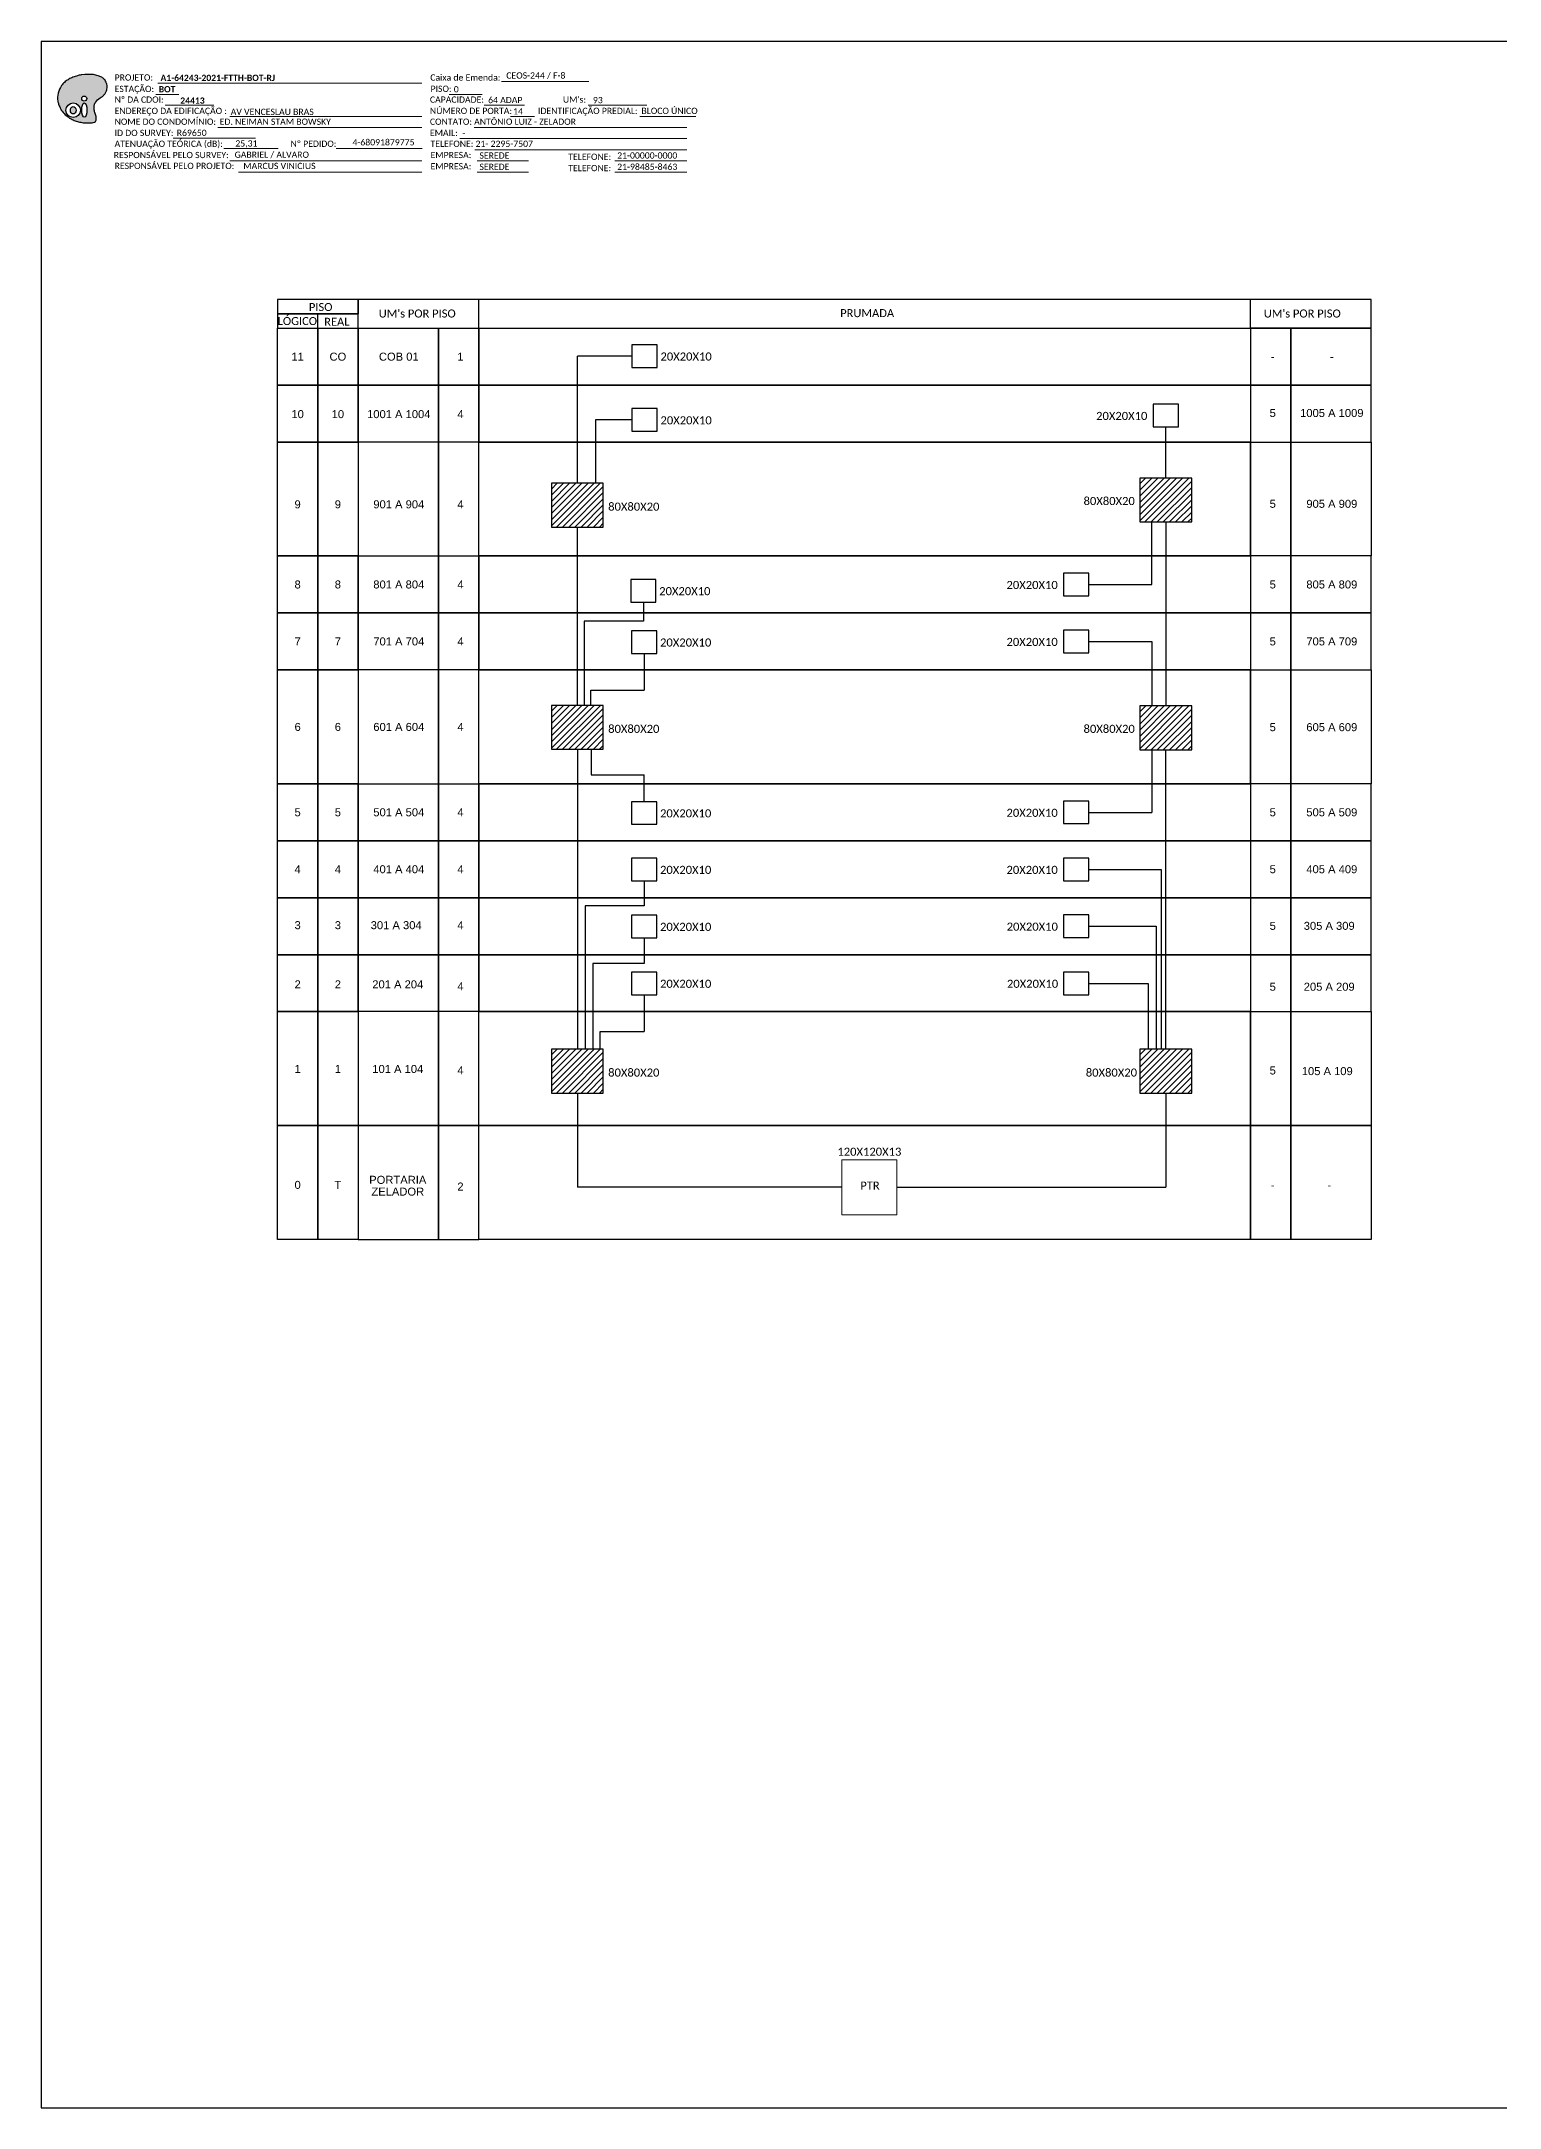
# Model space of a CAD drawing. Header units: inches. Extents: x 828 to 2588, y 223 to 817.
# Drawn here: x 1750 to 2169, y 223 to 817 of the extents above; entities that cross this region are included whole.
import ezdxf
from ezdxf.enums import TextEntityAlignment as Align

# ---------------------------------------------------------------- set-up
doc = ezdxf.new("R2010")
doc.units = ezdxf.units.IN
doc.header["$MEASUREMENT"] = 0
doc.styles.add('ARIAL', font='arial.ttf')
doc.styles.add('WMF-Calibri0', font='calibri.ttf')
doc.styles.add('WMF-Calibri1', font='calibrib.ttf')

# ---------------------------------------------------------------- blocks, each defined once
blk = doc.blocks.new('OI')
h = blk.add_hatch(color=40)
edge = h.paths.add_edge_path()
edge.add_spline(control_points=[(4.35, -0.67), (3.92, -0.99), (3.26, -1.5), (2.81, -2.59), (2.9, -3.5), (3.06, -4.27), (3.31, -4.85), (3.37, -5.39), (3.4, -5.88), (3.2, -6.4), (2.54, -6.61), (1.65, -6.63), (0.55, -6.67), (-0.56, -6.42), (-1.61, -6.14), (-2.77, -5.61), (-3.92, -4.77), (-4.89, -3.7), (-5.34, -2.65), (-5.6, -1.94), (-5.85, -0.96), (-5.71, 0.47), (-5.1, 2.02), (-4.14, 3.02), (-3.3, 3.61), (-2.37, 4.16), (-1.36, 4.44), (-0.56, 4.7), (0.79, 4.85), (2.24, 4.97), (3.79, 4.57), (4.67, 4.21), (5.44, 3.65), (5.76, 2.99), (6.03, 2.21), (6.01, 1.46), (5.72, 0.64), (5.31, 0.08), (4.88, -0.38), (4.51, -0.55), (4.35, -0.67)], knot_values=[0, 0, 0, 0, 1.60434, 2.417191, 3.427595, 4.282808, 4.776746, 5.304182, 5.888771, 6.258406, 6.858137, 7.79129, 8.986195, 10.124242, 11.187857, 12.242908, 13.953784, 15.414161, 16.515391, 17.349188, 17.675853, 19.552021, 21.515531, 22.568638, 23.63245, 24.621084, 25.782718, 26.745347, 27.142653, 29.870543, 31.004649, 31.921532, 32.709589, 33.801391, 34.042471, 35.192333, 35.971461, 36.628871, 37.254359, 37.836911, 37.836911, 37.836911, 37.836911], degree=3, periodic=0)
h.paths.add_polyline_path([(1.13, -0.87, -1), (-0.04, -0.87, -1)], flags=16)
edge = h.paths.add_edge_path(flags=16)
edge.add_ellipse((0.56, -3.59), major_axis=(-0.02, 1.71), ratio=0.361305, start_angle=0, end_angle=360)
h.paths.add_polyline_path([(-0.36, -3.62, -1), (-3.8, -3.62, -1)], flags=16)
edge = h.paths.add_edge_path(flags=0)
edge.add_ellipse((-2.08, -3.62), major_axis=(0, 0.885), ratio=0.758294, start_angle=0, end_angle=360)
at = {"color": 40}
for centre, radius in [((-2.08, -3.62), 1.72), ((0.54, -0.87), 0.587)]:
    blk.add_circle(centre, radius, dxfattribs=at)
blk.add_ellipse((-2.08, -3.62), major_axis=(0, 0.885), ratio=0.758294, start_param=-3.141592653589792, end_param=3.141592653589792, dxfattribs=at)
blk.add_ellipse((0.56, -3.59), major_axis=(-0.02, 1.71), ratio=0.361305, dxfattribs=at)
at = {"color": 40, "start_tangent": (-0.800898, -0.598801), "end_tangent": (-0.800898, -0.598801)}
blk.add_spline([(4.35, -0.67), (3.2, -1.78), (2.9, -2.54), (2.92, -3.55), (3.12, -4.38), (3.28, -4.85), (3.37, -5.37), (3.35, -5.95), (3.2, -6.29), (2.66, -6.55), (1.73, -6.63), (0.54, -6.62), (-0.58, -6.41), (-1.6, -6.11), (-2.56, -5.67), (-3.95, -4.67), (-4.89, -3.56), (-5.37, -2.56), (-5.64, -1.78), (-5.72, -1.46), (-5.63, 0.42), (-4.84, 2.22), (-4.13, 2.99), (-3.27, 3.62), (-2.4, 4.09), (-1.3, 4.47), (-0.37, 4.72), (0.02, 4.77), (2.75, 4.8), (3.85, 4.53), (4.69, 4.16), (5.31, 3.68), (5.85, 2.73), (5.93, 2.5), (5.94, 1.35), (5.67, 0.62), (5.29, 0.08), (4.84, -0.36), (4.35, -0.67)], degree=3, dxfattribs=at)

msp = doc.modelspace()

# ---------------------------------------------------------------- hatches: boundary and pattern name
h = msp.add_hatch()
h.set_pattern_fill('ANSI31', color=1, scale=10, style=0)
h.set_pattern_definition([(45, (0, 276.7064), (-0.8838835, 0.8838835), [])])
h.paths.add_polyline_path([(1896.34, 689.8), (1896.34, 677.19), (1911.25, 677.19), (1911.25, 689.8)])
h = msp.add_hatch()
h.set_pattern_fill('ANSI31', color=1, scale=10, style=0)
h.set_pattern_definition([(45, (169.1601, 278.1672), (-0.8838835, 0.8838835), [])])
h.paths.add_polyline_path([(2065.5, 691.26), (2065.5, 678.66), (2080.41, 678.66), (2080.41, 691.26)])
h = msp.add_hatch()
h.set_pattern_fill('ANSI31', color=1, scale=10, style=0)
h.set_pattern_definition([(45, (0, 212.832), (-0.8838835, 0.8838835), [])])
h.paths.add_polyline_path([(1896.34, 625.93), (1896.34, 613.32), (1911.25, 613.32), (1911.25, 625.93)])
h = msp.add_hatch()
h.set_pattern_fill('ANSI31', color=1, scale=10, style=0)
h.set_pattern_definition([(45, (169.1601, 212.6797), (-0.8838835, 0.8838835), [])])
h.paths.add_polyline_path([(2065.5, 625.78), (2065.5, 613.17), (2080.41, 613.17), (2080.41, 625.78)])
h = msp.add_hatch()
h.set_pattern_fill('ANSI31', color=1, scale=10, style=0)
h.set_pattern_definition([(45, (0, 114.0162), (-0.8838835, 0.8838835), [])])
h.paths.add_polyline_path([(1896.34, 527.11), (1896.34, 514.5), (1911.25, 514.5), (1911.25, 527.11)])
h = msp.add_hatch()
h.set_pattern_fill('ANSI31', color=1, scale=10, style=0)
h.set_pattern_definition([(45, (169.1601, 114.0162), (-0.8838835, 0.8838835), [])])
h.paths.add_polyline_path([(2065.5, 527.11), (2065.5, 514.5), (2080.41, 514.5), (2080.41, 527.11)])

# ---------------------------------------------------------------- linework, layer by layer
for p, q in [((1875.45, 570.65), (2097.34, 570.65)), ((1875.45, 554.27), (1875.45, 570.65)), ((2097.34, 570.65), (2097.34, 554.27)), ((1875.45, 554.27), (2097.34, 554.27)), ((2097.34, 554.27), (1875.45, 554.27)), ((2097.34, 505.16), (1875.45, 505.16))]:
    msp.add_line(p, q)
for points in [[(1749.68, 222.82), (2588.24, 222.82), (2588.24, 816.82), (1749.68, 816.82), (1749.68, 222.82)], [(1840.73, 734.36), (2132.06, 734.36), (2132.06, 742.59), (1840.73, 742.59), (1840.73, 742.59), (1840.73, 738.48)], [(1875.45, 734.36), (1875.45, 742.59)], [(1875.45, 734.36), (1875.45, 742.59)], [(2097.34, 734.36), (2097.34, 742.59)], [(1829.16, 734.36), (1829.16, 738.48)], [(1829.16, 734.36), (1829.16, 738.48)]]:
    msp.add_lwpolyline(points)
at = {"color": 7, "lineweight": 0}
for points in [[(1783.15, 804.78), (1859.12, 804.78)], [(1881.96, 805.27), (1907.1, 805.27)], [(1782.63, 801.5), (1789.18, 801.5)], [(1785.3, 798.43), (1799.24, 798.43)], [(1866.92, 801.55), (1876.4, 801.55)], [(1876.97, 798.43), (1888.59, 798.43)], [(1906.91, 798.43), (1923.77, 798.43)], [(1800.45, 792.08), (1859.12, 792.08)], [(1803.87, 795.2), (1859.12, 795.2)], [(1874.08, 792.08), (1935.31, 792.08)], [(1884.55, 795.2), (1891.5, 795.2)], [(1921.72, 795.2), (1937.9, 795.2)], [(1787.62, 789.02), (1811.25, 789.02)], [(1802.15, 786.05), (1817.82, 786.05)], [(1834.48, 786.06), (1858.98, 786.06)], [(1834.99, 786.06), (1859.14, 786.06)], [(1870.04, 788.85), (1935.31, 788.85)], [(1874.33, 785.61), (1935.31, 785.61)], [(1803.87, 782.5), (1859.12, 782.5)], [(1806.36, 779.26), (1859.12, 779.26)], [(1874.94, 782.5), (1889.74, 782.5)], [(1874.94, 779.26), (1889.74, 779.26)], [(1914.54, 782.5), (1935.31, 782.5)], [(1914.54, 779.26), (1935.31, 779.26)]]:
    msp.add_lwpolyline(points, dxfattribs=at)
for points in [[(1817.58, 738.48), (1840.73, 738.48), (1840.73, 742.59), (1817.58, 742.59)], [(1817.58, 738.48), (1840.73, 738.48), (1840.73, 742.59), (1817.58, 742.59)], [(1817.58, 734.36), (1840.73, 734.36), (1840.73, 738.48), (1817.58, 738.48)], [(1817.58, 734.36), (1840.73, 734.36), (1840.73, 738.48), (1817.58, 738.48)], [(1817.58, 734.36), (1829.16, 734.36), (1829.16, 717.99), (1817.58, 717.99)], [(1829.16, 734.36), (1840.73, 734.36), (1840.73, 717.99), (1829.16, 717.99)], [(1840.73, 734.36), (1863.87, 734.36), (1863.87, 717.99), (1840.73, 717.99)], [(1863.87, 734.36), (1875.45, 734.36), (1875.45, 717.99), (1863.87, 717.99)], [(1863.87, 734.36), (1875.45, 734.36), (1875.45, 717.99), (1863.87, 717.99)], [(1875.45, 734.36), (2097.34, 734.36), (2097.34, 717.99), (1875.45, 717.99)], [(2108.91, 734.36), (2097.34, 734.36), (2097.34, 717.99), (2108.91, 717.99)], [(2132.06, 734.36), (2108.91, 734.36), (2108.91, 717.99), (2132.06, 717.99)], [(1817.58, 717.99), (1829.16, 717.99), (1829.16, 701.62), (1817.58, 701.62)], [(1829.16, 717.99), (1840.73, 717.99), (1840.73, 701.62), (1829.16, 701.62)], [(1840.73, 717.99), (1863.87, 717.99), (1863.87, 701.62), (1840.73, 701.62)], [(1863.87, 717.99), (1875.45, 717.99), (1875.45, 701.62), (1863.87, 701.62)], [(1863.87, 717.99), (1875.45, 717.99), (1875.45, 701.62), (1863.87, 701.62)], [(1875.45, 717.99), (2097.34, 717.99), (2097.34, 701.62), (1875.45, 701.62)], [(2108.91, 717.99), (2097.34, 717.99), (2097.34, 701.62), (2108.91, 701.62)], [(2132.06, 717.99), (2108.91, 717.99), (2108.91, 701.62), (2132.06, 701.62)], [(1817.58, 701.62), (1829.16, 701.62), (1829.16, 668.88), (1817.58, 668.88)], [(1829.16, 701.62), (1840.73, 701.62), (1840.73, 668.88), (1829.16, 668.88)], [(1863.87, 701.62), (1840.73, 701.62), (1840.73, 668.88), (1863.87, 668.88)], [(1875.45, 701.62), (1863.87, 701.62), (1863.87, 668.88), (1875.45, 668.88)], [(1875.45, 701.62), (1863.87, 701.62), (1863.87, 668.88), (1875.45, 668.88)], [(1875.45, 701.62), (2097.34, 701.62), (2097.34, 668.88), (1875.45, 668.88)], [(2097.34, 701.62), (2108.91, 701.62), (2108.91, 668.88), (2097.34, 668.88)], [(2108.91, 701.62), (2132.06, 701.62), (2132.06, 668.88), (2108.91, 668.88)], [(1911.25, 689.8), (1896.34, 689.8), (1896.34, 677.19), (1911.25, 677.19)], [(1817.58, 668.88), (1829.16, 668.88), (1829.16, 652.51), (1817.58, 652.51)], [(1829.16, 668.88), (1840.73, 668.88), (1840.73, 652.51), (1829.16, 652.51)], [(1840.73, 668.88), (1863.87, 668.88), (1863.87, 652.51), (1840.73, 652.51)], [(1863.87, 668.88), (1875.45, 668.88), (1875.45, 652.51), (1863.87, 652.51)], [(1863.87, 668.88), (1875.45, 668.88), (1875.45, 652.51), (1863.87, 652.51)], [(1875.45, 668.88), (2097.34, 668.88), (2097.34, 652.51), (1875.45, 652.51)], [(2108.91, 668.88), (2097.34, 668.88), (2097.34, 652.51), (2108.91, 652.51)], [(2132.06, 668.88), (2108.91, 668.88), (2108.91, 652.51), (2132.06, 652.51)], [(1817.58, 652.51), (1829.16, 652.51), (1829.16, 636.13), (1817.58, 636.13)], [(1829.16, 652.51), (1840.73, 652.51), (1840.73, 636.13), (1829.16, 636.13)], [(1840.73, 652.51), (1863.87, 652.51), (1863.87, 636.13), (1840.73, 636.13)], [(1863.87, 652.51), (1875.45, 652.51), (1875.45, 636.13), (1863.87, 636.13)], [(1863.87, 652.51), (1875.45, 652.51), (1875.45, 636.13), (1863.87, 636.13)], [(1875.45, 652.51), (2097.34, 652.51), (2097.34, 636.13), (1875.45, 636.13)], [(2108.91, 652.51), (2097.34, 652.51), (2097.34, 636.13), (2108.91, 636.13)], [(2132.06, 652.51), (2108.91, 652.51), (2108.91, 636.13), (2132.06, 636.13)], [(1817.58, 636.13), (1829.16, 636.13), (1829.16, 603.39), (1817.58, 603.39)], [(1829.16, 636.13), (1840.73, 636.13), (1840.73, 603.39), (1829.16, 603.39)], [(1863.87, 636.13), (1840.73, 636.13), (1840.73, 603.39), (1863.87, 603.39)], [(1875.45, 636.13), (1863.87, 636.13), (1863.87, 603.39), (1875.45, 603.39)], [(1875.45, 636.13), (1863.87, 636.13), (1863.87, 603.39), (1875.45, 603.39)], [(1875.45, 636.13), (2097.34, 636.13), (2097.34, 603.39), (1875.45, 603.39)], [(2097.34, 636.13), (2108.91, 636.13), (2108.91, 603.39), (2097.34, 603.39)], [(2108.91, 636.13), (2132.06, 636.13), (2132.06, 603.39), (2108.91, 603.39)], [(1817.58, 603.39), (1829.16, 603.39), (1829.16, 587.02), (1817.58, 587.02)], [(1829.16, 603.39), (1840.73, 603.39), (1840.73, 587.02), (1829.16, 587.02)], [(1840.73, 603.39), (1863.87, 603.39), (1863.87, 587.02), (1840.73, 587.02)], [(1863.87, 603.39), (1875.45, 603.39), (1875.45, 587.02), (1863.87, 587.02)], [(1863.87, 603.39), (1875.45, 603.39), (1875.45, 587.02), (1863.87, 587.02)], [(1875.45, 603.39), (2097.34, 603.39), (2097.34, 587.02), (1875.45, 587.02)], [(2108.91, 603.39), (2097.34, 603.39), (2097.34, 587.02), (2108.91, 587.02)], [(2132.06, 603.39), (2108.91, 603.39), (2108.91, 587.02), (2132.06, 587.02)], [(1817.58, 587.02), (1829.16, 587.02), (1829.16, 570.65), (1817.58, 570.65)], [(1829.16, 587.02), (1840.73, 587.02), (1840.73, 570.65), (1829.16, 570.65)], [(1840.73, 587.02), (1863.87, 587.02), (1863.87, 570.65), (1840.73, 570.65)], [(1863.87, 587.02), (1875.45, 587.02), (1875.45, 570.65), (1863.87, 570.65)], [(1863.87, 587.02), (1875.45, 587.02), (1875.45, 570.65), (1863.87, 570.65)], [(1875.45, 587.02), (2097.34, 587.02), (2097.34, 570.65), (1875.45, 570.65)], [(2108.91, 587.02), (2097.34, 587.02), (2097.34, 570.65), (2108.91, 570.65)], [(2132.06, 587.02), (2108.91, 587.02), (2108.91, 570.65), (2132.06, 570.65)], [(1817.58, 570.65), (1829.16, 570.65), (1829.16, 554.27), (1817.58, 554.27)], [(1829.16, 570.65), (1840.73, 570.65), (1840.73, 554.27), (1829.16, 554.27)], [(1840.73, 570.65), (1863.87, 570.65), (1863.87, 554.27), (1840.73, 554.27)], [(1863.87, 570.65), (1875.45, 570.65), (1875.45, 554.27), (1863.87, 554.27)], [(1863.87, 570.65), (1875.45, 570.65), (1875.45, 554.27), (1863.87, 554.27)], [(2108.91, 570.65), (2097.34, 570.65), (2097.34, 554.27), (2108.91, 554.27)], [(2132.06, 570.65), (2108.91, 570.65), (2108.91, 554.27), (2132.06, 554.27)], [(1817.58, 554.27), (1829.16, 554.27), (1829.16, 537.9), (1817.58, 537.9)], [(1829.16, 554.27), (1840.73, 554.27), (1840.73, 537.9), (1829.16, 537.9)], [(1840.73, 554.27), (1863.87, 554.27), (1863.87, 537.9), (1840.73, 537.9)], [(1863.87, 554.27), (1875.45, 554.27), (1875.45, 537.9), (1863.87, 537.9)], [(1875.45, 554.27), (2097.34, 554.27), (2097.34, 537.9), (1875.45, 537.9)], [(2108.91, 554.27), (2097.34, 554.27), (2097.34, 537.9), (2108.91, 537.9)], [(2132.06, 554.27), (2108.91, 554.27), (2108.91, 537.9), (2132.06, 537.9)], [(1817.58, 537.9), (1829.16, 537.9), (1829.16, 505.16), (1817.58, 505.16)], [(1829.16, 537.9), (1840.73, 537.9), (1840.73, 505.16), (1829.16, 505.16)], [(1863.87, 537.9), (1840.73, 537.9), (1840.73, 505.16), (1863.87, 505.16)], [(1875.45, 537.9), (1863.87, 537.9), (1863.87, 505.16), (1875.45, 505.16)], [(1875.45, 537.9), (1863.87, 537.9), (1863.87, 505.16), (1875.45, 505.16)], [(1875.45, 537.9), (2097.34, 537.9), (2097.34, 505.16), (1875.45, 505.16)], [(2097.34, 537.9), (2108.91, 537.9), (2108.91, 505.16), (2097.34, 505.16)], [(2108.91, 537.9), (2132.06, 537.9), (2132.06, 505.16), (2108.91, 505.16)], [(1817.58, 505.16), (1829.16, 505.16), (1829.16, 472.41), (1817.58, 472.41)], [(1829.16, 505.16), (1840.73, 505.16), (1840.73, 472.41), (1829.16, 472.41)], [(1863.87, 505.16), (1840.73, 505.16), (1840.73, 472.41), (1863.87, 472.41)], [(1875.45, 505.16), (1863.87, 505.16), (1863.87, 472.41), (1875.45, 472.41)], [(1875.45, 505.16), (1863.87, 505.16), (1863.87, 472.41), (1875.45, 472.41)], [(1875.45, 505.16), (2097.34, 505.16), (2097.34, 472.41), (1875.45, 472.41)], [(2097.34, 505.16), (2108.91, 505.16), (2108.91, 472.41), (2097.34, 472.41)], [(2108.91, 505.16), (2132.06, 505.16), (2132.06, 472.41), (2108.91, 472.41)]]:
    msp.add_lwpolyline(points, close=True)
at = {"color": 3}
for points in [[(1903.79, 689.8), (1903.79, 726.33)], [(1919.48, 726.33), (1903.79, 726.33)], [(1919.49, 708), (1909.04, 708), (1909.04, 689.8)], [(2072.95, 691.26), (2072.95, 706)], [(1903.79, 625.93), (1903.79, 677.19)], [(2068.98, 660.66), (2068.98, 678.66)], [(2072.95, 678.66), (2072.95, 625.78)], [(2050.82, 660.66), (2068.98, 660.66)], [(1922.76, 655.64), (1922.76, 650.12), (1905.72, 650.12), (1905.72, 625.93)], [(2050.82, 644.29), (2068.98, 644.29)], [(2068.98, 644.29), (2068.98, 625.78)], [(1923, 640.88), (1923, 630.34)], [(1907.67, 625.93), (1907.67, 630.34), (1923, 630.34)], [(1903.79, 613.32), (1903.79, 527.11)], [(1907.75, 613.35), (1907.75, 605.99), (1923, 605.99)], [(2068.98, 613.17), (2068.98, 595.18)], [(2072.95, 527.11), (2072.95, 613.17)], [(1923, 598.25), (1923, 605.99)], [(2050.82, 595.18), (2068.98, 595.18)], [(2050.82, 578.76), (2071.63, 578.76), (2071.63, 527.11)], [(1923, 575.52), (1923, 568.29), (1906.05, 568.29), (1906.05, 527.11)], [(1923, 559.15), (1923, 551.76), (1908.2, 551.76), (1908.2, 527.11)], [(2050.87, 562.44), (2070.17, 562.44), (2070.17, 527.11)], [(1923, 542.77), (1923, 532.23)], [(2050.87, 546.02), (2067.94, 546.02), (2067.94, 527.11)], [(1910.34, 527.11), (1910.34, 532.23), (1923, 532.23)], [(1903.79, 514.5), (1903.79, 487.41)], [(2072.95, 514.5), (2072.95, 487.41)], [(1979.82, 487.41), (1903.79, 487.41)], [(1995.62, 487.41), (2072.95, 487.41)]]:
    msp.add_lwpolyline(points, dxfattribs=at)
at = {"color": 0}
for points in [[(1926.76, 729.58), (1919.48, 729.58), (1919.48, 723.08), (1926.76, 723.08)], [(1926.77, 711.24), (1919.49, 711.24), (1919.49, 704.75), (1926.77, 704.75)], [(2076.59, 712.49), (2069.31, 712.49), (2069.31, 706), (2076.59, 706)], [(1926.4, 662.13), (1919.12, 662.13), (1919.12, 655.64), (1926.4, 655.64)], [(2050.82, 663.91), (2043.54, 663.91), (2043.54, 657.42), (2050.82, 657.42)], [(2050.82, 647.54), (2043.54, 647.54), (2043.54, 641.05), (2050.82, 641.05)], [(1926.64, 647.37), (1919.36, 647.37), (1919.36, 640.88), (1926.64, 640.88)], [(1926.64, 598.25), (1919.36, 598.25), (1919.36, 591.76), (1926.64, 591.76)], [(2050.82, 598.42), (2043.54, 598.42), (2043.54, 591.93), (2050.82, 591.93)], [(1926.64, 582.01), (1919.36, 582.01), (1919.36, 575.52), (1926.64, 575.52)], [(2050.82, 582.01), (2043.54, 582.01), (2043.54, 575.52), (2050.82, 575.52)], [(1926.64, 565.64), (1919.36, 565.64), (1919.36, 559.15), (1926.64, 559.15)], [(2050.87, 565.69), (2043.59, 565.69), (2043.59, 559.2), (2050.87, 559.2)], [(1926.64, 549.27), (1919.36, 549.27), (1919.36, 542.77), (1926.64, 542.77)], [(2050.87, 549.27), (2043.59, 549.27), (2043.59, 542.77), (2050.87, 542.77)]]:
    msp.add_lwpolyline(points, close=True, dxfattribs=at)
at = {"color": 1}
for points in [[(1911.25, 689.8), (1896.34, 689.8), (1896.34, 677.19), (1911.25, 677.19)], [(2080.41, 691.26), (2065.5, 691.26), (2065.5, 678.66), (2080.41, 678.66)], [(1911.25, 625.93), (1896.34, 625.93), (1896.34, 613.32), (1911.25, 613.32)], [(2080.41, 625.78), (2065.5, 625.78), (2065.5, 613.17), (2080.41, 613.17)], [(1911.25, 527.11), (1896.34, 527.11), (1896.34, 514.5), (1911.25, 514.5)], [(2080.41, 527.11), (2065.5, 527.11), (2065.5, 514.5), (2080.41, 514.5)]]:
    msp.add_lwpolyline(points, close=True, dxfattribs=at)
at = {"color": 0, "lineweight": 0}
msp.add_lwpolyline([(1979.82, 495.31), (1995.62, 495.31), (1995.62, 479.5), (1979.82, 479.5)], close=True, dxfattribs=at)

# ---------------------------------------------------------------- block references
at = {"color": 7, "xscale": 1.213923925196705, "yscale": 1.21392392515554, "zscale": 1.213923925163967, "rotation": 0.153289602326381}
msp.add_blockref('OI', (1761.35, 801.41), dxfattribs=at)

# ---------------------------------------------------------------- texts
at = {"color": 7, "linetype": 'Continuous'}
for s, height, style, p in [('CEOS-244 / F-8', 1.7927, 'WMF-Calibri0', (1883.36, 806.11)), ('BOT', 1.793, 'WMF-Calibri1', (1783.43, 802.16)), ('A1-64243-2021-FTTH-BOT-RJ', 1.7927, 'WMF-Calibri1', (1783.95, 805.43)), ('0', 1.79, 'WMF-Calibri0', (1868.27, 802.15)), ('AV VENCESLAU BRAS ', 1.7927, 'WMF-Calibri0', (1804.13, 795.66)), ('14', 1.793, 'WMF-Calibri0', (1885.31, 795.8)), ('-', 1.79, 'WMF-Calibri0', (1870.75, 789.45)), ('GABRIEL / ALVARO', 1.7927, 'WMF-Calibri0', (1805.26, 783.34)), ('SEREDE', 1.793, 'WMF-Calibri0', (1875.64, 783.1)), ('21-00000-0000', 1.7927, 'WMF-Calibri0', (1915.24, 783.12)), ('MARCUS VINICIUS', 1.7927, 'WMF-Calibri0', (1807.75, 780.1)), ('SEREDE', 1.793, 'WMF-Calibri0', (1875.64, 779.86)), ('21-98485-8463', 1.7927, 'WMF-Calibri0', (1915.24, 779.86))]:
    msp.add_text(s, height=height, dxfattribs=dict(at, style=style)).set_placement(p)
at = {"color": 7, "lineweight": 0, "style": 'WMF-Calibri0'}
for s, height, p in [('PROJETO:', 1.793, (1770.75, 805.53)), ('ESTAÇÃO:', 1.793, (1770.75, 802.25)), ('Caixa de Emenda:', 1.7927, (1861.51, 805.53)), ('PISO:', 1.793, (1861.58, 802.29)), ('Nº DA CDOI:', 1.7927, (1770.75, 799.18)), ('ENDEREÇO DA EDIFICAÇÃO :', 1.7927, (1770.75, 795.94)), ('CAPACIDADE:', 1.7927, (1861.4, 799.18)), ('NÚMERO DE PORTA:', 1.7927, (1861.4, 795.94)), ('IDENTIFICAÇÃO PREDIAL:', 1.7927, (1892.48, 795.94)), ("UM's:", 1.793, (1899.64, 799.18)), ('BLOCO ÚNICO', 1.7927, (1922.22, 795.94)), ('NOME DO CONDOMÍNIO:', 1.7927, (1770.75, 792.83)), ('ID DO SURVEY:', 1.7927, (1770.75, 789.6)), ('ED. NEIMAN STAM BOWSKY', 1.7927, (1800.96, 792.83)), ('CONTATO: ANTÔNIO LUIZ - ZELADOR', 1.7927, (1861.4, 792.83)), ('EMAIL:', 1.793, (1861.4, 789.6)), ('RESPONSÁVEL PELO SURVEY:', 1.7927, (1770.51, 783.25)), ('ATENUAÇÃO TEÓRICA (dB):', 1.7927, (1770.75, 786.48)), ('Nº PEDIDO:', 1.793, (1821.34, 786.49)), ('TELEFONE: 21- 2295-7507', 1.7927, (1861.58, 786.48)), ('EMPRESA:', 1.793, (1861.58, 783.25)), ('TELEFONE:', 1.793, (1901.18, 782.74)), ('RESPONSÁVEL PELO PROJETO:', 1.7927, (1770.75, 780.13)), ('EMPRESA:', 1.793, (1861.58, 780.01)), ('TELEFONE:', 1.793, (1901.18, 779.5))]:
    msp.add_text(s, height=height, dxfattribs=at).set_placement(p)
at = {"color": 7, "linetype": 'Continuous', "style": 'WMF-Calibri1'}
msp.add_text('24413', height=1.793, dxfattribs=at).set_placement((1793.13, 798.89), align=Align.CENTER)
at = {"color": 0, "linetype": 'Continuous', "style": 'WMF-Calibri0'}
for s, p in [('64 ADAP', (1878.14, 799.05)), ('93', (1908.26, 799.03)), ('R69650', (1788.61, 789.63))]:
    msp.add_text(s, height=1.793, dxfattribs=at).set_placement(p)
at = {"color": 0, "lineweight": 0, "style": 'WMF-Calibri0'}
msp.add_text('25,31', height=1.793, dxfattribs=at).set_placement((1805.46, 786.57))
at = {"color": 7, "style": 'WMF-Calibri0'}
msp.add_text('4-68091879775', height=1.7927, dxfattribs=at).set_placement((1839.13, 786.9))
at = {"style": 'WMF-Calibri0'}
for s, height, p in [('  LÓGICO', 2.3, (1816, 735.26)), ('  LÓGICO', 2.3, (1816, 735.26)), ('     PISO', 2.3, (1822.55, 739.29)), ('     PISO', 2.3, (1822.55, 739.29)), ('    REAL', 2.3, (1827.76, 735.06)), ("UM's POR PISO", 2.3, (1846.69, 737.43)), ("UM's POR PISO", 2.3, (1846.69, 737.43)), ('PRUMADA', 2.3, (1979.35, 737.54)), ("UM's POR PISO", 2.3, (2101.15, 737.43)), ('20X20X10', 2.317, (1927.69, 725.06)), ('20X20X10', 2.317, (1927.69, 706.72)), ('20X20X10', 2.317, (2052.94, 707.98)), ('80X80X20', 2.317, (1912.65, 681.91)), ('80X80X20', 2.317, (2049.33, 683.52)), ('20X20X10', 2.317, (1927.32, 657.61)), ('20X20X10', 2.317, (2027.17, 659.39)), ('20X20X10', 2.317, (1927.57, 642.85)), ('20X20X10', 2.317, (2027.17, 643.02)), ('80X80X20', 2.317, (1912.65, 618.03)), ('80X80X20', 2.317, (2049.33, 618.03)), ('20X20X10', 2.317, (1927.57, 593.73)), ('20X20X10', 2.317, (2027.17, 593.9)), ('20X20X10', 2.317, (1927.57, 577.49)), ('20X20X10', 2.317, (2027.17, 577.49)), ('20X20X10', 2.317, (1927.57, 561.12)), ('20X20X10', 2.317, (2027.22, 561.17)), ('20X20X10', 2.317, (1927.57, 544.75)), ('20X20X10', 2.317, (2027.3, 544.75)), ('80X80X20', 2.317, (1912.65, 519.22)), ('80X80X20', 2.317, (2049.97, 519.22)), ('120X120X13', 2.317, (1978.55, 496.47)), ('PTR', 2.317, (1985.13, 486.73))]:
    msp.add_text(s, height=height, dxfattribs=at).set_placement(p)
at = {"style": 'ARIAL'}
for s, p in [('11', (1823.37, 726.18)), ('CO', (1834.94, 726.18)), ('COB 01', (1852.45, 726.18)), ('1', (1870.18, 726.18)), ('-', (2103.71, 726.18)), ('-', (2120.7, 726.18)), ('10', (1823.37, 709.66)), ('10', (1834.94, 709.66)), ('1001 A 1004', (1852.45, 709.66)), ('4', (1870.18, 709.66)), ('5', (2103.71, 709.98)), ('1005 A 1009', (2120.7, 709.98)), ('9', (1823.37, 683.73)), ('9', (1834.94, 683.73)), ('901 A 904', (1852.45, 683.73)), ('4', (1870.18, 683.73)), ('5', (2103.71, 683.88)), ('905 A 909', (2120.7, 683.88)), ('8', (1823.37, 660.69)), ('8', (1834.94, 660.69)), ('801 A 804', (1852.45, 660.69)), ('4', (1870.18, 660.69)), ('5', (2103.71, 660.69)), ('805 A 809', (2120.7, 660.69)), ('7', (1823.37, 644.32)), ('7', (1834.94, 644.32)), ('701 A 704', (1852.45, 644.32)), ('4', (1870.18, 644.32)), ('5', (2103.71, 644.32)), ('705 A 709', (2120.7, 644.32)), ('6', (1823.37, 619.74)), ('6', (1834.94, 619.74)), ('601 A 604', (1852.45, 619.74)), ('4', (1870.18, 619.74)), ('5', (2103.71, 619.67)), ('605 A 609', (2120.7, 619.67)), ('5', (1823.37, 595.2)), ('5', (1834.94, 595.2)), ('501 A 504', (1852.45, 595.2)), ('4', (1870.18, 595.2)), ('5', (2103.71, 595.2)), ('505 A 509', (2120.7, 595.2)), ('4', (1823.37, 578.83)), ('4', (1834.94, 578.83)), ('401 A 404', (1852.45, 578.83)), ('4', (1870.18, 578.83)), ('5', (2103.71, 578.83)), ('405 A 409', (2120.7, 578.83)), ('3', (1823.37, 562.75)), ('3', (1834.94, 562.75)), ('301 A 304', (1851.7, 562.75)), ('4', (1870.18, 562.75)), ('5', (2103.71, 562.56)), ('305 A 309', (2119.95, 562.56)), ('2', (1823.37, 545.74)), ('2', (1834.94, 545.74)), ('201 A 204', (1852.16, 545.74)), ('4', (1870.18, 545.2)), ('5', (2103.71, 545.06)), ('205 A 209', (2119.95, 545.06)), ('1', (1823.37, 521.43)), ('1', (1834.94, 521.43)), ('101 A 104', (1852.16, 521.41)), ('4', (1870.18, 521.04)), ('5', (2103.71, 520.98)), ('105 A 109', (2119.39, 520.8)), ('0', (1823.37, 488.09)), ('T', (1834.94, 488.09)), ('PORTARIA', (1852.16, 489.55)), ('ZELADOR', (1852.16, 486.16)), ('2', (1870.18, 487.61)), ('-', (2103.71, 488.04)), ('-', (2119.95, 488.04))]:
    msp.add_text(s, height=2.3, dxfattribs=at).set_placement(p, align=Align.MIDDLE_CENTER)

doc.saveas('drawing.dxf')
